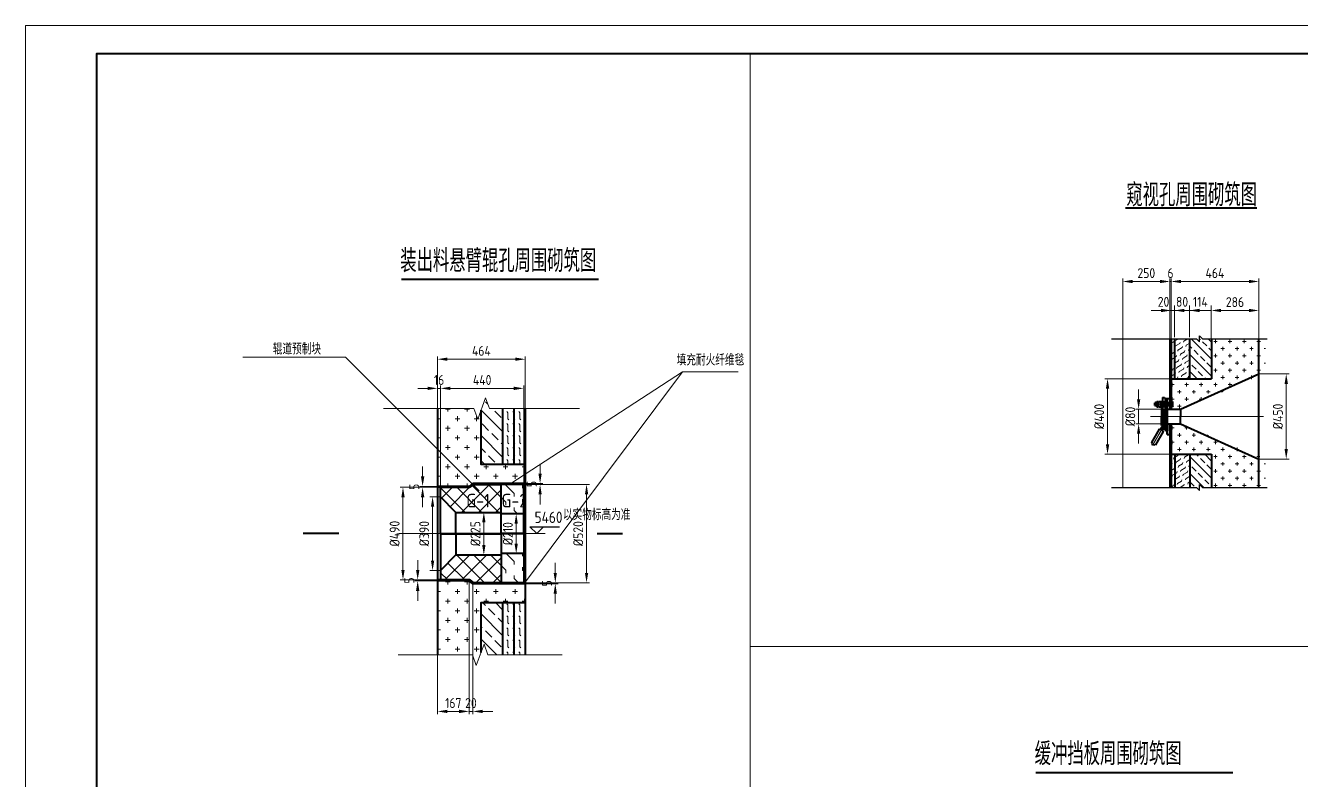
# Model space of a CAD drawing. Header units: millimetres. Extents: x 52110 to 400893, y -153728 to 31997.
# Drawn here: x 319177 to 325928, y -39683 to -35690 of the extents above; entities that cross this region are included whole.
import ezdxf
from ezdxf.enums import TextEntityAlignment as Align

# ---------------------------------------------------------------- set-up
doc = ezdxf.new("R2010")
doc.units = ezdxf.units.MM
doc.header["$LTSCALE"] = 500
doc.linetypes.add('CENTER', pattern=[2, 1.25, -0.25, 0.25, -0.25])
for name, color, linetype, lineweight in [('3中心线层', 1, 'CENTER', 18), ('BIAOZHU', 3, 'Continuous', 25), ('POU', 4, 'Continuous', 20), ('SHI', 7, 'Continuous', 40), ('WEN', 3, 'Continuous', 20), ('XI', 2, 'Continuous', 20), ('ZHONG', 1, 'CENTER', 20)]:
    doc.layers.add(name, color=color, linetype=linetype, lineweight=lineweight)
doc.layers.add('X1', color=4, linetype='Continuous')
doc.styles.add('GB', font='gbenor.shx', dxfattribs={"bigfont": 'gbcbig.shx'})
doc.dimstyles.new('ISO-25$0', dxfattribs={"dimscale": 40, "dimtxt": 3.5, "dimasz": 3.5, "dimexe": 1, "dimexo": 0.2, "dimgap": 1.2, "dimtad": 1, "dimtoh": 1, "dimdec": 1, "dimzin": 9, "dimdsep": 46, "dimtxsty": 'GB', "dimcen": 0, "dimclrd": 3, "dimclre": 3, "dimclrt": 256, "dimadec": 0, "dimazin": 2, "dimtfac": 1, "dimtdec": 1, "dimtix": 1, "dimtmove": 0, "dimatfit": 3, "dimldrblk": 'DOTSMALL', "dimfxl": 0, "dimlwd": -1, "dimlwe": 20, "dimarcsym": 0})
pattern_1 = [(90, (110782.056, -51739.623), (-31.75, 2e-15), [31.75, -31.75]), (135, (110782.056, -51707.873), (-31.7500137, 4e-15), [7.9375, -29.0263, 7.9375, -44.9013])]

# ---------------------------------------------------------------- blocks, each defined once
blk = doc.blocks.new('A$C65571982')
at = {"layer": 'SHI'}
for p, q in [((280, 261), (280, 520)), ((280, 520), (400, 520)), ((400, 261), (400, 520)), ((280, 365), (400, 365)), ((280, 261), (400, 261)), ((280, 259), (400, 259)), ((280, 259), (280, 0)), ((400, 259), (400, 0)), ((280, 155), (400, 155)), ((280, 0), (400, 0))]:
    blk.add_line(p, q, dxfattribs=at)
at = {"layer": 'ZHONG', "color": 1, "ltscale": 0.5}
blk.add_line((167.5, 260), (941.7, 260), dxfattribs=at)
blk = doc.blocks.new('A$C2C8E3458')
at = {"layer": '3中心线层'}
blk.add_line((-145.1, 260), (404.3, 260), dxfattribs=at)
at = {"layer": 'SHI'}
for p, q in [((0, 261), (0, 505)), ((0, 505), (154, 505)), ((154, 505), (174, 520)), ((174, 520), (320, 520)), ((320, 261), (320, 520)), ((80, 372.5), (0, 455)), ((80, 372.5), (320, 372.5)), ((80, 261), (80, 372.5)), ((0, 261), (320, 261)), ((0, 259), (0, 15)), ((0, 259), (320, 259)), ((80, 259), (80, 147.5)), ((320, 259), (320, 0)), ((80, 147.5), (0, 65)), ((80, 147.5), (320, 147.5)), ((0, 15), (154, 15)), ((154, 15), (174, 0)), ((174, 0), (320, 0))]:
    blk.add_line(p, q, dxfattribs=at)
blk = doc.blocks.new('A$C16A5045D')
at = {"layer": 'WEN'}
h = blk.add_hatch(dxfattribs=at)
h.set_pattern_fill('FLEX', color=256, scale=10, angle=45, style=0)
h.paths.add_polyline_path([(232.5, 520), (112.5, 520), (112.5, 365), (232.5, 365)])
h.paths.add_polyline_path([(232.5, 155), (112.5, 155), (112.5, 0), (232.5, 0)])
h = blk.add_hatch(dxfattribs=at)
h.set_pattern_fill('NET', color=256, scale=20, angle=45, style=0)
h.paths.add_polyline_path([(552.5, 452.5), (552.5, 505), (398.5, 505), (378.5, 520), (232.5, 520), (232.5, 372.5), (472.5, 372.5)])
h.paths.add_polyline_path([(472.5, 147.5), (232.5, 147.5), (232.5, 0), (378.5, 0), (398.5, 15), (552.5, 15), (552.5, 67.5)])
at = {"layer": 'SHI'}
blk.add_blockref('A$C65571982', (-167.5, 0), dxfattribs=at)
at = {"layer": 'SHI', "xscale": -1}
blk.add_blockref('A$C2C8E3458', (552.5, 0), dxfattribs=at)
blk = doc.blocks.new('*D564')
at = {"layer": 'Defpoints', "color": 0}
for p in [(321357.2, -37455.1), (321357.2, -37715), (321821.2, -37715)]:
    blk.add_point(p, dxfattribs=at)
at = {"layer": 'WEN', "color": 3, "linetype": 'ByBlock', "lineweight": 20}
for p, q in [((321357.2, -37712), (321357.2, -37440.1)), ((321821.2, -37712), (321821.2, -37440.1))]:
    blk.add_line(p, q, dxfattribs=at)
at = {"layer": 'WEN', "color": 3, "linetype": 'ByBlock'}
blk.add_line((321768.7, -37455.1), (321409.7, -37455.1), dxfattribs=at)
at = {"layer": 'WEN', "color": 3}
for points in [[(321409.7, -37446.3), (321409.7, -37463.8), (321357.2, -37455.1)], [(321768.7, -37446.3), (321768.7, -37463.8), (321821.2, -37455.1)]]:
    blk.add_solid(points, dxfattribs=at)
at = {"layer": 'WEN', "insert": (321589.2, -37410.8), "char_height": 52.5, "attachment_point": 5, "style": 'GB'}
blk.add_mtext('464', dxfattribs=at)
blk = doc.blocks.new('_DotSmall')
at = {"color": 0, "linetype": 'ByBlock', "const_width": 0.5}
blk.add_lwpolyline([(-0.0625, 0, 1), (0.0625, 0, 1)], format="xyb", close=True, dxfattribs=at)
blk = doc.blocks.new('正标高')
at = {"layer": 'BIAOZHU'}
for p, q in [((-2.4, 2.4), (8, 2.4)), ((-2.4, 2.4), (0, 0)), ((2.4, 2.4), (0, 0))]:
    blk.add_line(p, q, dxfattribs=at)
at = {"layer": 'BIAOZHU', "style": 'GB', "flags": 10}
blk.add_attdef('+', (-3.12, 3.76), '', height=4, dxfattribs=at)
at = {"layer": 'BIAOZHU', "style": 'GB'}
blk.add_attdef('1000', (-0.7624, 3.76), '', height=4, dxfattribs=at)
blk = doc.blocks.new('*D568')
at = {"layer": 'Defpoints', "color": 0}
for p in [(321357.2, -37609.2), (321357.2, -38356), (321373.2, -38356)]:
    blk.add_point(p, dxfattribs=at)
at = {"layer": 'WEN', "color": 3, "linetype": 'ByBlock', "lineweight": 20}
for p, q in [((321357.2, -38353), (321357.2, -37594.2)), ((321373.2, -38353), (321373.2, -37594.2))]:
    blk.add_line(p, q, dxfattribs=at)
at = {"layer": 'WEN', "color": 3, "linetype": 'ByBlock'}
for p, q in [((321304.7, -37609.2), (321252.2, -37609.2)), ((321373.2, -37609.2), (321357.2, -37609.2)), ((321425.7, -37609.2), (321478.2, -37609.2))]:
    blk.add_line(p, q, dxfattribs=at)
at = {"layer": 'WEN', "color": 3}
for points in [[(321304.7, -37600.5), (321304.7, -37618), (321357.2, -37609.2)], [(321425.7, -37600.5), (321425.7, -37618), (321373.2, -37609.2)]]:
    blk.add_solid(points, dxfattribs=at)
at = {"layer": 'WEN', "insert": (321365.2, -37565), "char_height": 52.5, "attachment_point": 5, "style": 'GB'}
blk.add_mtext('16', dxfattribs=at)
blk = doc.blocks.new('*D569')
at = {"layer": 'Defpoints', "color": 0}
for p in [(321813.2, -37609.2), (321373.2, -38160.4), (321813.2, -38160.4)]:
    blk.add_point(p, dxfattribs=at)
at = {"layer": 'WEN', "color": 3, "linetype": 'ByBlock', "lineweight": 20}
for p, q in [((321373.2, -38157.4), (321373.2, -37594.2)), ((321813.2, -38157.4), (321813.2, -37594.2))]:
    blk.add_line(p, q, dxfattribs=at)
at = {"layer": 'WEN', "color": 3, "linetype": 'ByBlock'}
blk.add_line((321425.7, -37609.2), (321760.7, -37609.2), dxfattribs=at)
at = {"layer": 'WEN', "color": 3}
for points in [[(321425.7, -37600.5), (321425.7, -37618), (321373.2, -37609.2)], [(321760.7, -37600.5), (321760.7, -37618), (321813.2, -37609.2)]]:
    blk.add_solid(points, dxfattribs=at)
at = {"layer": 'WEN', "insert": (321593.2, -37565), "char_height": 52.5, "attachment_point": 5, "style": 'GB'}
blk.add_mtext('440', dxfattribs=at)
blk = doc.blocks.new('*D570')
at = {"layer": 'Defpoints', "color": 0}
for p in [(321821.2, -38117.7), (321821.2, -38637.7), (322145.5, -38637.7)]:
    blk.add_point(p, dxfattribs=at)
at = {"layer": 'WEN', "color": 3, "linetype": 'ByBlock', "lineweight": 20}
for p, q in [((321824.2, -38117.7), (322160.5, -38117.7)), ((321824.2, -38637.7), (322160.5, -38637.7))]:
    blk.add_line(p, q, dxfattribs=at)
at = {"layer": 'WEN', "color": 3, "linetype": 'ByBlock'}
blk.add_line((322145.5, -38170.2), (322145.5, -38585.2), dxfattribs=at)
at = {"layer": 'WEN', "color": 3}
for points in [[(322136.8, -38170.2), (322154.3, -38170.2), (322145.5, -38117.7)], [(322136.8, -38585.2), (322154.3, -38585.2), (322145.5, -38637.7)]]:
    blk.add_solid(points, dxfattribs=at)
at = {"layer": 'WEN', "insert": (322101.3, -38377.7), "char_height": 52.5, "attachment_point": 5, "rotation": 90, "style": 'GB'}
blk.add_mtext('%%C520', dxfattribs=at)
blk = doc.blocks.new('*D571')
at = {"layer": 'Defpoints', "color": 0}
for p in [(321821.2, -38112.7), (321821.2, -38117.7), (321899.6, -38117.7)]:
    blk.add_point(p, dxfattribs=at)
at = {"layer": 'WEN', "color": 3, "linetype": 'ByBlock'}
for p, q in [((321899.6, -38060.2), (321899.6, -38007.7)), ((321899.6, -38112.7), (321899.6, -38117.7)), ((321899.6, -38170.2), (321899.6, -38222.7))]:
    blk.add_line(p, q, dxfattribs=at)
at = {"layer": 'WEN', "color": 3, "linetype": 'ByBlock', "lineweight": 20}
for p, q in [((321824.2, -38112.7), (321914.6, -38112.7)), ((321824.2, -38117.7), (321914.6, -38117.7))]:
    blk.add_line(p, q, dxfattribs=at)
at = {"layer": 'WEN', "color": 3}
for points in [[(321890.8, -38060.2), (321908.3, -38060.2), (321899.6, -38112.7)], [(321890.8, -38170.2), (321908.3, -38170.2), (321899.6, -38117.7)]]:
    blk.add_solid(points, dxfattribs=at)
at = {"layer": 'WEN', "insert": (321855.3, -38115.2), "char_height": 52.5, "attachment_point": 5, "rotation": 90, "style": 'GB'}
blk.add_mtext('5', dxfattribs=at)
blk = doc.blocks.new('*D572')
at = {"layer": 'Defpoints', "color": 0}
for p in [(321821.2, -38637.7), (321821.2, -38642.7), (321980.1, -38642.7)]:
    blk.add_point(p, dxfattribs=at)
at = {"layer": 'WEN', "color": 3, "linetype": 'ByBlock'}
for p, q in [((321980.1, -38585.2), (321980.1, -38532.7)), ((321980.1, -38637.7), (321980.1, -38642.7)), ((321980.1, -38695.2), (321980.1, -38747.7))]:
    blk.add_line(p, q, dxfattribs=at)
at = {"layer": 'WEN', "color": 3, "linetype": 'ByBlock', "lineweight": 20}
for p, q in [((321824.2, -38637.7), (321995.1, -38637.7)), ((321824.2, -38642.7), (321995.1, -38642.7))]:
    blk.add_line(p, q, dxfattribs=at)
at = {"layer": 'WEN', "color": 3}
for points in [[(321971.3, -38585.2), (321988.8, -38585.2), (321980.1, -38637.7)], [(321971.3, -38695.2), (321988.8, -38695.2), (321980.1, -38642.7)]]:
    blk.add_solid(points, dxfattribs=at)
at = {"layer": 'WEN', "insert": (321935.8, -38640.2), "char_height": 52.5, "attachment_point": 5, "rotation": 90, "style": 'GB'}
blk.add_mtext('5', dxfattribs=at)
blk = doc.blocks.new('*D573')
at = {"layer": 'Defpoints', "color": 0}
for p in [(321373.2, -38132.7), (321174.3, -38622.7), (321373.2, -38622.7)]:
    blk.add_point(p, dxfattribs=at)
at = {"layer": 'WEN', "color": 3, "linetype": 'ByBlock', "lineweight": 20}
for p, q in [((321370.2, -38132.7), (321159.3, -38132.7)), ((321370.2, -38622.7), (321159.3, -38622.7))]:
    blk.add_line(p, q, dxfattribs=at)
at = {"layer": 'WEN', "color": 3, "linetype": 'ByBlock'}
blk.add_line((321174.3, -38185.2), (321174.3, -38570.2), dxfattribs=at)
at = {"layer": 'WEN', "color": 3}
for points in [[(321165.6, -38185.2), (321183.1, -38185.2), (321174.3, -38132.7)], [(321165.6, -38570.2), (321183.1, -38570.2), (321174.3, -38622.7)]]:
    blk.add_solid(points, dxfattribs=at)
at = {"layer": 'WEN', "insert": (321130.1, -38377.7), "char_height": 52.5, "attachment_point": 5, "rotation": 90, "style": 'GB'}
blk.add_mtext('%%C490', dxfattribs=at)
blk = doc.blocks.new('*D574')
at = {"layer": 'Defpoints', "color": 0}
for p in [(321278.3, -38127.7), (321373.2, -38127.7), (321373.2, -38132.7)]:
    blk.add_point(p, dxfattribs=at)
at = {"layer": 'WEN', "color": 3, "linetype": 'ByBlock'}
for p, q in [((321278.3, -38075.2), (321278.3, -38022.7)), ((321278.3, -38132.7), (321278.3, -38127.7)), ((321278.3, -38185.2), (321278.3, -38237.7))]:
    blk.add_line(p, q, dxfattribs=at)
at = {"layer": 'WEN', "color": 3, "linetype": 'ByBlock', "lineweight": 20}
for p, q in [((321370.2, -38127.7), (321263.3, -38127.7)), ((321370.2, -38132.7), (321263.3, -38132.7))]:
    blk.add_line(p, q, dxfattribs=at)
at = {"layer": 'WEN', "color": 3}
for points in [[(321269.6, -38075.2), (321287.1, -38075.2), (321278.3, -38127.7)], [(321269.6, -38185.2), (321287.1, -38185.2), (321278.3, -38132.7)]]:
    blk.add_solid(points, dxfattribs=at)
at = {"layer": 'WEN', "insert": (321234.1, -38130.2), "char_height": 52.5, "attachment_point": 5, "rotation": 90, "style": 'GB'}
blk.add_mtext('5', dxfattribs=at)
blk = doc.blocks.new('*D575')
at = {"layer": 'Defpoints', "color": 0}
for p in [(321252.2, -38627.7), (321373.2, -38622.7), (321373.2, -38627.7)]:
    blk.add_point(p, dxfattribs=at)
at = {"layer": 'WEN', "color": 3, "linetype": 'ByBlock'}
for p, q in [((321252.2, -38570.2), (321252.2, -38517.7)), ((321252.2, -38622.7), (321252.2, -38627.7)), ((321252.2, -38680.2), (321252.2, -38732.7))]:
    blk.add_line(p, q, dxfattribs=at)
at = {"layer": 'WEN', "color": 3, "linetype": 'ByBlock', "lineweight": 20}
for p, q in [((321370.2, -38622.7), (321237.2, -38622.7)), ((321370.2, -38627.7), (321237.2, -38627.7))]:
    blk.add_line(p, q, dxfattribs=at)
at = {"layer": 'WEN', "color": 3}
for points in [[(321243.5, -38570.2), (321261, -38570.2), (321252.2, -38622.7)], [(321243.5, -38680.2), (321261, -38680.2), (321252.2, -38627.7)]]:
    blk.add_solid(points, dxfattribs=at)
at = {"layer": 'WEN', "insert": (321208, -38625.2), "char_height": 52.5, "attachment_point": 5, "rotation": 90, "style": 'GB'}
blk.add_mtext('5', dxfattribs=at)
blk = doc.blocks.new('*D579')
at = {"layer": 'Defpoints', "color": 0}
for p in [(325237.8, -37044), (325237.8, -37347), (325701.8, -37347)]:
    blk.add_point(p, dxfattribs=at)
at = {"layer": 'WEN', "color": 3, "linetype": 'ByBlock', "lineweight": 20}
for p, q in [((325237.8, -37344), (325237.8, -37029)), ((325701.8, -37344), (325701.8, -37029))]:
    blk.add_line(p, q, dxfattribs=at)
at = {"layer": 'WEN', "color": 3, "linetype": 'ByBlock'}
blk.add_line((325649.3, -37044), (325290.3, -37044), dxfattribs=at)
at = {"layer": 'WEN', "color": 3}
for points in [[(325290.3, -37035.2), (325290.3, -37052.7), (325237.8, -37044)], [(325649.3, -37035.2), (325649.3, -37052.7), (325701.8, -37044)]]:
    blk.add_solid(points, dxfattribs=at)
at = {"layer": 'WEN', "insert": (325469.8, -36999.7), "char_height": 52.5, "attachment_point": 5, "style": 'GB'}
blk.add_mtext('464', dxfattribs=at)
blk = doc.blocks.new('*D580')
at = {"layer": 'Defpoints', "color": 0}
for p in [(325231.8, -37044), (325231.8, -37347), (325237.8, -37347)]:
    blk.add_point(p, dxfattribs=at)
at = {"layer": 'WEN', "color": 3, "linetype": 'ByBlock'}
for p, q in [((325179.3, -37044), (325126.8, -37044)), ((325237.8, -37044), (325231.8, -37044)), ((325290.3, -37044), (325342.8, -37044))]:
    blk.add_line(p, q, dxfattribs=at)
at = {"layer": 'WEN', "color": 3, "linetype": 'ByBlock', "lineweight": 20}
for p, q in [((325231.8, -37344), (325231.8, -37029)), ((325237.8, -37344), (325237.8, -37029))]:
    blk.add_line(p, q, dxfattribs=at)
at = {"layer": 'WEN', "color": 3}
for points in [[(325179.3, -37035.2), (325179.3, -37052.7), (325231.8, -37044)], [(325290.3, -37035.2), (325290.3, -37052.7), (325237.8, -37044)]]:
    blk.add_solid(points, dxfattribs=at)
at = {"layer": 'WEN', "insert": (325234.8, -36999.7), "char_height": 52.5, "attachment_point": 5, "style": 'GB'}
blk.add_mtext('6', dxfattribs=at)
blk = doc.blocks.new('*D581')
at = {"layer": 'Defpoints', "color": 0}
for p in [(324981.8, -37044), (325231.8, -37328.2), (324981.8, -37347)]:
    blk.add_point(p, dxfattribs=at)
at = {"layer": 'WEN', "color": 3, "linetype": 'ByBlock', "lineweight": 20}
for p, q in [((324981.8, -37344), (324981.8, -37029)), ((325231.8, -37325.2), (325231.8, -37029))]:
    blk.add_line(p, q, dxfattribs=at)
at = {"layer": 'WEN', "color": 3, "linetype": 'ByBlock'}
blk.add_line((325179.3, -37044), (325034.3, -37044), dxfattribs=at)
at = {"layer": 'WEN', "color": 3}
for points in [[(325034.3, -37035.2), (325034.3, -37052.7), (324981.8, -37044)], [(325179.3, -37035.2), (325179.3, -37052.7), (325231.8, -37044)]]:
    blk.add_solid(points, dxfattribs=at)
at = {"layer": 'WEN', "insert": (325106.8, -36999.7), "char_height": 52.5, "attachment_point": 5, "style": 'GB'}
blk.add_mtext('250', dxfattribs=at)
blk = doc.blocks.new('*D582')
at = {"layer": 'Defpoints', "color": 0}
for p in [(325216.8, -37719.5), (325066.2, -37796.5), (325216.8, -37796.5)]:
    blk.add_point(p, dxfattribs=at)
at = {"layer": 'WEN', "color": 3, "linetype": 'ByBlock'}
for p, q in [((325066.2, -37667), (325066.2, -37614.5)), ((325066.2, -37719.5), (325066.2, -37796.5)), ((325066.2, -37849), (325066.2, -37901.5))]:
    blk.add_line(p, q, dxfattribs=at)
at = {"layer": 'WEN', "color": 3, "linetype": 'ByBlock', "lineweight": 20}
for p, q in [((325213.8, -37719.5), (325051.2, -37719.5)), ((325213.8, -37796.5), (325051.2, -37796.5))]:
    blk.add_line(p, q, dxfattribs=at)
at = {"layer": 'WEN', "color": 3}
for points in [[(325057.5, -37667), (325075, -37667), (325066.2, -37719.5)], [(325057.5, -37849), (325075, -37849), (325066.2, -37796.5)]]:
    blk.add_solid(points, dxfattribs=at)
at = {"layer": 'WEN', "insert": (325022, -37758), "char_height": 52.5, "attachment_point": 5, "rotation": 90, "style": 'GB'}
blk.add_mtext('%%C80', dxfattribs=at)
blk = doc.blocks.new('*D583')
at = {"layer": 'Defpoints', "color": 0}
for p in [(325237.8, -37558), (324901.6, -37958), (325237.8, -37958)]:
    blk.add_point(p, dxfattribs=at)
at = {"layer": 'WEN', "color": 3, "linetype": 'ByBlock', "lineweight": 20}
for p, q in [((325234.8, -37558), (324886.6, -37558)), ((325234.8, -37958), (324886.6, -37958))]:
    blk.add_line(p, q, dxfattribs=at)
at = {"layer": 'WEN', "color": 3, "linetype": 'ByBlock'}
blk.add_line((324901.6, -37610.5), (324901.6, -37905.5), dxfattribs=at)
at = {"layer": 'WEN', "color": 3}
for points in [[(324892.9, -37610.5), (324910.4, -37610.5), (324901.6, -37558)], [(324892.9, -37905.5), (324910.4, -37905.5), (324901.6, -37958)]]:
    blk.add_solid(points, dxfattribs=at)
at = {"layer": 'WEN', "insert": (324857.4, -37758), "char_height": 52.5, "attachment_point": 5, "rotation": 90, "style": 'GB'}
blk.add_mtext('%%C400', dxfattribs=at)
blk = doc.blocks.new('*D584')
at = {"layer": 'Defpoints', "color": 0}
for p in [(325701.8, -37533), (325701.8, -37983), (325847, -37983)]:
    blk.add_point(p, dxfattribs=at)
at = {"layer": 'WEN', "color": 3, "linetype": 'ByBlock', "lineweight": 20}
for p, q in [((325704.8, -37533), (325862, -37533)), ((325704.8, -37983), (325862, -37983))]:
    blk.add_line(p, q, dxfattribs=at)
at = {"layer": 'WEN', "color": 3, "linetype": 'ByBlock'}
blk.add_line((325847, -37585.5), (325847, -37930.5), dxfattribs=at)
at = {"layer": 'WEN', "color": 3}
for points in [[(325838.3, -37585.5), (325855.8, -37585.5), (325847, -37533)], [(325838.3, -37930.5), (325855.8, -37930.5), (325847, -37983)]]:
    blk.add_solid(points, dxfattribs=at)
at = {"layer": 'WEN', "insert": (325802.8, -37758), "char_height": 52.5, "attachment_point": 5, "rotation": 90, "style": 'GB'}
blk.add_mtext('%%C450', dxfattribs=at)
blk = doc.blocks.new('*D590')
at = {"layer": 'Defpoints', "color": 0}
for p in [(325449.8, -37197.3), (325449.8, -37356.8), (325701.8, -37356.8)]:
    blk.add_point(p, dxfattribs=at)
at = {"layer": 'WEN', "color": 3, "linetype": 'ByBlock', "lineweight": 20}
for p, q in [((325449.8, -37353.8), (325449.8, -37182.3)), ((325701.8, -37353.8), (325701.8, -37182.3))]:
    blk.add_line(p, q, dxfattribs=at)
at = {"layer": 'WEN', "color": 3, "linetype": 'ByBlock'}
blk.add_line((325649.3, -37197.3), (325502.3, -37197.3), dxfattribs=at)
at = {"layer": 'WEN', "color": 3}
for points in [[(325502.3, -37188.6), (325502.3, -37206.1), (325449.8, -37197.3)], [(325649.3, -37188.6), (325649.3, -37206.1), (325701.8, -37197.3)]]:
    blk.add_solid(points, dxfattribs=at)
at = {"layer": 'WEN', "insert": (325575.8, -37153.1), "char_height": 52.5, "attachment_point": 5, "style": 'GB'}
blk.add_mtext('286', dxfattribs=at)
blk = doc.blocks.new('*D1042')
at = {"layer": 'Defpoints', "color": 0}
for p in [(321357.2, -38627.7), (321523.9, -38627.7), (321523.9, -39318)]:
    blk.add_point(p, dxfattribs=at)
at = {"layer": 'WEN', "color": 3, "linetype": 'ByBlock', "lineweight": 20}
for p, q in [((321357.2, -38630.7), (321357.2, -39333)), ((321523.9, -38630.7), (321523.9, -39333))]:
    blk.add_line(p, q, dxfattribs=at)
at = {"layer": 'WEN', "color": 3, "linetype": 'ByBlock'}
blk.add_line((321409.7, -39318), (321471.4, -39318), dxfattribs=at)
at = {"layer": 'WEN', "color": 3}
for points in [[(321409.7, -39309.2), (321409.7, -39326.7), (321357.2, -39318)], [(321471.4, -39309.2), (321471.4, -39326.7), (321523.9, -39318)]]:
    blk.add_solid(points, dxfattribs=at)
at = {"layer": 'WEN', "insert": (321440.5, -39273.7), "char_height": 52.5, "attachment_point": 5, "style": 'GB'}
blk.add_mtext('167', dxfattribs=at)
blk = doc.blocks.new('*D1043')
at = {"layer": 'Defpoints', "color": 0}
for p in [(321523.9, -38627.7), (321543.9, -38642.7), (321543.9, -39318)]:
    blk.add_point(p, dxfattribs=at)
at = {"layer": 'WEN', "color": 3, "linetype": 'ByBlock', "lineweight": 20}
for p, q in [((321523.9, -38630.7), (321523.9, -39333)), ((321543.9, -38645.7), (321543.9, -39333))]:
    blk.add_line(p, q, dxfattribs=at)
at = {"layer": 'WEN', "color": 3, "linetype": 'ByBlock'}
for p, q in [((321471.4, -39318), (321418.9, -39318)), ((321523.9, -39318), (321543.9, -39318)), ((321596.4, -39318), (321648.9, -39318))]:
    blk.add_line(p, q, dxfattribs=at)
at = {"layer": 'WEN', "color": 3}
for points in [[(321471.4, -39309.2), (321471.4, -39326.7), (321523.9, -39318)], [(321596.4, -39309.2), (321596.4, -39326.7), (321543.9, -39318)]]:
    blk.add_solid(points, dxfattribs=at)
at = {"layer": 'WEN', "insert": (321533.9, -39273.7), "char_height": 52.5, "attachment_point": 5, "style": 'GB'}
blk.add_mtext('20', dxfattribs=at)
blk = doc.blocks.new('*D1047')
at = {"layer": 'Defpoints', "color": 0}
for p in [(321373.2, -38182.7), (321331, -38572.7), (321373.2, -38572.7)]:
    blk.add_point(p, dxfattribs=at)
at = {"layer": 'WEN', "color": 3, "linetype": 'ByBlock', "lineweight": 20}
for p, q in [((321370.2, -38182.7), (321316, -38182.7)), ((321370.2, -38572.7), (321316, -38572.7))]:
    blk.add_line(p, q, dxfattribs=at)
at = {"layer": 'WEN', "color": 3, "linetype": 'ByBlock'}
blk.add_line((321331, -38235.2), (321331, -38520.2), dxfattribs=at)
at = {"layer": 'WEN', "color": 3}
for points in [[(321322.2, -38235.2), (321339.7, -38235.2), (321331, -38182.7)], [(321322.2, -38520.2), (321339.7, -38520.2), (321331, -38572.7)]]:
    blk.add_solid(points, dxfattribs=at)
at = {"layer": 'WEN', "insert": (321286.7, -38377.7), "char_height": 52.5, "attachment_point": 5, "rotation": 90, "style": 'GB'}
blk.add_mtext('%%C390', dxfattribs=at)
blk = doc.blocks.new('*D1048')
at = {"layer": 'Defpoints', "color": 0}
for p in [(321604.9, -38265.2), (321602.1, -38490.2), (321604.9, -38490.2)]:
    blk.add_point(p, dxfattribs=at)
at = {"layer": 'WEN', "color": 3, "linetype": 'ByBlock', "lineweight": 20}
for p, q in [((321601.9, -38265.2), (321587.1, -38265.2)), ((321601.9, -38490.2), (321587.1, -38490.2))]:
    blk.add_line(p, q, dxfattribs=at)
at = {"layer": 'WEN', "color": 3, "linetype": 'ByBlock'}
blk.add_line((321602.1, -38317.7), (321602.1, -38437.7), dxfattribs=at)
at = {"layer": 'WEN', "color": 3}
for points in [[(321593.3, -38317.7), (321610.8, -38317.7), (321602.1, -38265.2)], [(321593.3, -38437.7), (321610.8, -38437.7), (321602.1, -38490.2)]]:
    blk.add_solid(points, dxfattribs=at)
at = {"layer": 'WEN', "insert": (321557.8, -38377.7), "char_height": 52.5, "attachment_point": 5, "rotation": 90, "style": 'GB'}
blk.add_mtext('%%C225', dxfattribs=at)
blk = doc.blocks.new('*D1049')
at = {"layer": 'Defpoints', "color": 0}
for p in [(321776.2, -38272.7), (321773.3, -38482.7), (321776.2, -38482.7)]:
    blk.add_point(p, dxfattribs=at)
at = {"layer": 'WEN', "color": 3, "linetype": 'ByBlock', "lineweight": 20}
for p, q in [((321773.2, -38272.7), (321758.3, -38272.7)), ((321773.2, -38482.7), (321758.3, -38482.7))]:
    blk.add_line(p, q, dxfattribs=at)
at = {"layer": 'WEN', "color": 3, "linetype": 'ByBlock'}
blk.add_line((321773.3, -38325.2), (321773.3, -38430.2), dxfattribs=at)
at = {"layer": 'WEN', "color": 3}
for points in [[(321764.6, -38325.2), (321782.1, -38325.2), (321773.3, -38272.7)], [(321764.6, -38430.2), (321782.1, -38430.2), (321773.3, -38482.7)]]:
    blk.add_solid(points, dxfattribs=at)
at = {"layer": 'WEN', "insert": (321729.1, -38377.7), "char_height": 52.5, "attachment_point": 5, "rotation": 90, "style": 'GB'}
blk.add_mtext('%%C210', dxfattribs=at)

msp = doc.modelspace()

# ---------------------------------------------------------------- hatches: boundary and pattern name
at = {"layer": 'POU'}
h = msp.add_hatch(dxfattribs=at)
h.set_pattern_fill('CROSS', color=256, scale=6, style=0)
h.set_pattern_definition([(0, (293344.776, -45399.985), (38.1, 38.1), [19.05, -57.15]), (90, (293354.3, -45409.51), (-38.1, 38.1), [19.05, -57.15])])
h.paths.add_polyline_path([(325737.78564, -37983.04425), (325287.78564, -37796.54425), (325237.78564, -37796.54425), (325237.78564, -37958.04425), (325451.78564, -37958.04425), (325451.78564, -38133.06626), (325737.78564, -38133.06626)])
h.paths.add_polyline_path([(325287.78564, -37719.54425), (325737.78564, -37533.04425), (325737.78564, -37346.95075), (325451.78564, -37346.95075), (325451.78564, -37558.04425), (325237.78564, -37558.04425), (325237.78564, -37679.18784), (325245.78564, -37679.18784), (325247.78564, -37682.65194), (325247.78564, -37703.43655), (325245.78564, -37706.90065), (325237.78564, -37706.90065), (325237.78564, -37719.54425)])
h = msp.add_hatch(dxfattribs=at)
h.set_pattern_fill('FLEX', color=256, scale=4, angle=30, style=0)
h.set_pattern_definition([(30, (293344.776, -45399.985), (-12.7, 21.997045), [25.4, -25.4]), (75, (293366.773, -45387.285), (-12.700005, 21.997055), [6.35, -23.22104, 6.35, -35.92104])])
h.paths.add_polyline_path([(325257.78564, -37346.95075), (325237.78564, -37346.95075), (325237.78564, -37558.04425), (325257.78564, -37558.04425)])
h.paths.add_polyline_path([(325257.78564, -37558.04425), (325337.78564, -37558.04425), (325337.78564, -37346.95075), (325257.78564, -37346.95075)])
h.paths.add_polyline_path([(325257.78564, -38133.06626), (325337.78564, -38133.06626), (325337.78564, -37958.04425), (325257.78564, -37958.04425)])
h.paths.add_polyline_path([(325257.78564, -37958.04425), (325237.78564, -37958.04425), (325237.78564, -38133.06626), (325257.78564, -38133.06626)])
h = msp.add_hatch(dxfattribs=at)
h.set_pattern_fill('ANSI33', color=256, scale=10, angle=90, style=0)
h.set_pattern_definition([(135, (293344.776, -45399.985), (-44.90128, -44.90128), []), (135, (293344.776, -45355.084), (-44.90128, -44.90128), [31.75, -15.875])])
h.paths.add_polyline_path([(325337.78564, -37558.04425), (325451.78564, -37558.04425), (325451.78564, -37346.95075), (325404.11033, -37346.95075), (325388.58925, -37331.42967), (325388.58925, -37362.51835), (325373.02165, -37346.95075), (325337.78564, -37346.95075)])
h.paths.add_polyline_path([(325337.78564, -38133.06626), (325373.02165, -38133.06626), (325388.58925, -38148.63386), (325388.58925, -38117.54518), (325404.11033, -38133.06626), (325451.78564, -38133.06626), (325451.78564, -37958.04425), (325337.78564, -37958.04425)])
at = {"layer": 'WEN'}
h = msp.add_hatch(dxfattribs=at)
h.set_pattern_fill('ANSI33', color=256, scale=15, angle=90, style=0)
h.set_pattern_definition([(135, (110782.06, -51739.62), (-67.35192, -67.35192), []), (135, (110782.06, -51672.27), (-67.35192, -67.35192), [47.625, -23.8125])])
h.paths.add_polyline_path([(321701.21418, -37714.97472), (321631.46021, -37714.97472), (321610.939, -37658.59316), (321587.21418, -37723.77657), (321587.21418, -38012.72368), (321701.21418, -38012.72368)])
h.paths.add_polyline_path([(321701.21418, -38742.72368), (321587.21418, -38742.72368), (321587.21418, -39006.84679), (321603.23407, -38962.83249), (321623.75528, -39019.21405), (321701.21418, -39019.21405)])
h = msp.add_hatch(dxfattribs=at)
h.set_pattern_fill('CROSS', color=256, scale=8, style=0)
h.set_pattern_definition([(0, (110782.056, -51739.623), (50.8, 50.8), [25.4, -76.2]), (90, (110794.756, -51752.323), (-50.8, 50.8), [25.4, -76.2])])
h.paths.add_polyline_path([(321587.21418, -37723.77657), (321569.89658, -37771.35628), (321549.37537, -37714.97472), (321357.21418, -37714.97472), (321357.21418, -38127.72368), (321523.88085, -38127.72368), (321543.88085, -38112.72368), (321745.72496, -38112.72368), (321821.21418, -38063.5578), (321821.21418, -38012.72368), (321587.21418, -38012.72368)])
h.paths.add_polyline_path([(321587.21418, -38742.72368), (321821.21418, -38742.72368), (321821.21418, -38642.72368), (321543.88085, -38642.72368), (321523.88085, -38627.72368), (321357.21418, -38627.72368), (321357.21418, -39019.21405), (321541.67045, -39019.21405), (321562.19166, -39075.5956), (321587.21418, -39006.84679)])
h = msp.add_hatch(dxfattribs=at)
h.set_pattern_fill('FLEX', color=256, scale=5, angle=90, style=0)
h.set_pattern_definition(pattern_1)
h.paths.add_polyline_path([(321761.21418, -37714.97472), (321701.21418, -37714.97472), (321701.21418, -38012.72368), (321761.21418, -38012.72368)])
h = msp.add_hatch(dxfattribs=at)
h.set_pattern_fill('FLEX', color=256, scale=5, angle=90, style=0)
h.set_pattern_definition(pattern_1)
h.paths.add_polyline_path([(321821.21418, -37714.97472), (321761.21418, -37714.97472), (321761.21418, -38012.72368), (321821.21418, -38012.72368)])
h = msp.add_hatch(dxfattribs=at)
h.set_pattern_fill('FLEX', color=256, scale=5, angle=90, style=0)
h.set_pattern_definition(pattern_1)
h.paths.add_polyline_path([(321547.21418, -38637.72368), (321527.21418, -38622.72368), (321357.21418, -38622.72368), (321357.21418, -38627.72368), (321523.88085, -38627.72368), (321543.88085, -38642.72368), (321821.21418, -38642.72368), (321821.21418, -38637.72368)])
h.paths.add_polyline_path([(321821.21418, -38112.72368), (321543.88085, -38112.72368), (321523.88085, -38127.72368), (321357.21418, -38127.72368), (321357.21418, -38132.72368), (321527.21418, -38132.72368), (321547.21418, -38117.72368), (321821.21418, -38117.72368)])
h = msp.add_hatch(dxfattribs=at)
h.set_pattern_fill('FLEX', color=256, scale=5, angle=90, style=0)
h.set_pattern_definition(pattern_1)
h.paths.add_polyline_path([(321761.21418, -38742.72368), (321701.21418, -38742.72368), (321701.21418, -39019.21405), (321761.21418, -39019.21405)])
h = msp.add_hatch(dxfattribs=at)
h.set_pattern_fill('FLEX', color=256, scale=5, angle=90, style=0)
h.set_pattern_definition(pattern_1)
h.paths.add_polyline_path([(321821.21418, -38742.72368), (321761.21418, -38742.72368), (321761.21418, -39019.21405), (321821.21418, -39019.21405)])

# ---------------------------------------------------------------- linework, layer by layer
at = {"layer": 'BIAOZHU', "color": 3, "linetype": 'ByBlock', "lineweight": 20}
for p, q in [((325255.78564, -37338.09688), (325255.78564, -37170.31002)), ((325255.78564, -37319.34688), (325255.78564, -37170.31002)), ((325335.78564, -37338.09688), (325335.78564, -37170.31002)), ((325335.78564, -37338.09688), (325335.78564, -37170.31002)), ((325449.78564, -37338.09688), (325449.78564, -37170.31002)), ((325185.28564, -37197.31002), (325132.78564, -37197.31002)), ((325203.28564, -37197.31002), (325150.78564, -37197.31002)), ((325283.28564, -37197.31002), (325230.78564, -37197.31002)), ((325255.78564, -37197.31002), (325237.78564, -37197.31002)), ((325335.78564, -37197.31002), (325255.78564, -37197.31002)), ((325308.28564, -37197.31002), (325360.78564, -37197.31002)), ((325449.78564, -37197.31002), (325335.78564, -37197.31002)), ((325388.28564, -37197.31002), (325440.78564, -37197.31002)), ((325502.28564, -37197.31002), (325554.78564, -37197.31002))]:
    msp.add_line(p, q, dxfattribs=at)
at = {"layer": 'BIAOZHU', "color": 3}
for points in [[(325185.28564, -37188.56002), (325185.28564, -37206.06002), (325237.78564, -37197.31002)], [(325308.28564, -37188.56002), (325308.28564, -37206.06002), (325255.78564, -37197.31002)], [(325388.28564, -37188.56002), (325388.28564, -37206.06002), (325335.78564, -37197.31002)], [(325502.28564, -37188.56002), (325502.28564, -37206.06002), (325449.78564, -37197.31002)]]:
    msp.add_solid(points, dxfattribs=at)
at = {"layer": 'SHI'}
for p, q in [((324996.93427, -36655.11217), (325691.99932, -36655.11217)), ((321166.64895, -37032.57349), (322207.83983, -37032.57349)), ((325231.78564, -37346.95075), (325231.78564, -37685.04425)), ((325237.78564, -37346.95075), (325237.78564, -37719.54425)), ((325257.78564, -37558.04425), (325257.78564, -37346.95075)), ((325337.78564, -37558.04425), (325337.78564, -37346.95075)), ((325451.78564, -37346.95075), (325451.78564, -37558.04425)), ((325701.78564, -38133.06626), (325701.78564, -37346.95075)), ((325237.78564, -37558.04425), (325451.78564, -37558.04425)), ((325287.78564, -37719.54425), (325701.78564, -37533.04425)), ((325192.78564, -37658.04425), (325192.78564, -37680.54425)), ((325192.78564, -37658.04425), (325202.78564, -37658.04425)), ((325202.78564, -37658.04425), (325202.78564, -37663.04425)), ((325202.78564, -37663.04425), (325206.28564, -37663.04425)), ((325206.28564, -37663.04425), (325206.28564, -37680.54425)), ((325208.78564, -37663.04425), (325208.78564, -37680.54425)), ((325208.78564, -37663.04425), (325216.78564, -37663.04425)), ((325208.78564, -37663.04425), (325212.28564, -37663.04425)), ((325216.78564, -37663.04425), (325216.78564, -37685.04425)), ((325216.78564, -37663.04425), (325216.78564, -37685.04425)), ((325216.78564, -37663.04425), (325231.78564, -37663.04425)), ((325231.78564, -37663.04425), (325231.78564, -37685.04425)), ((321357.21418, -37714.97472), (321357.21418, -38377.72368)), ((321701.21418, -37714.97472), (321701.21418, -38012.72368)), ((321761.21418, -37714.97472), (321761.21418, -38012.72368)), ((321821.21418, -37714.97472), (321821.21418, -38377.72368)), ((325153.38586, -37685.04425), (325152.28586, -37686.14425)), ((325152.28586, -37699.94425), (325152.28586, -37686.14425)), ((325152.28586, -37699.94425), (325153.38586, -37701.04425)), ((325160.1095, -37685.04425), (325153.38586, -37685.04425)), ((325160.1095, -37701.04425), (325153.38586, -37701.04425)), ((325160.1095, -37682.65194), (325162.1095, -37679.18784)), ((325160.1095, -37682.65194), (325160.1095, -37703.43655)), ((325160.1095, -37703.43655), (325162.1095, -37706.90065)), ((325162.1095, -37679.18784), (325168.88564, -37679.18784)), ((325162.1095, -37706.90065), (325168.88564, -37706.90065)), ((325170.88564, -37682.65194), (325168.88564, -37679.18784)), ((325170.88564, -37703.43655), (325168.88564, -37706.90065)), ((325170.88564, -37682.65194), (325172.88564, -37679.18784)), ((325170.88564, -37682.65194), (325170.88564, -37703.43655)), ((325170.88564, -37703.43655), (325172.88564, -37706.90065)), ((325172.88564, -37679.18784), (325183.78564, -37679.18784)), ((325172.88564, -37706.90065), (325183.78564, -37706.90065)), ((325185.78564, -37682.65194), (325183.78564, -37679.18784)), ((325185.78564, -37703.43655), (325183.78564, -37706.90065)), ((325185.78564, -37708.04425), (325185.78564, -37678.04425)), ((325185.78564, -37678.04425), (325188.78564, -37678.04425)), ((325185.78564, -37682.65194), (325185.78564, -37703.43655)), ((325185.78564, -37708.04425), (325188.78564, -37708.04425)), ((325187.78564, -37711.04425), (325192.78564, -37711.04425)), ((325187.78564, -37711.04425), (325187.78564, -37758.04425)), ((325188.78564, -37708.04425), (325188.78564, -37678.04425)), ((325188.78564, -37678.54425), (325192.78564, -37678.54425)), ((325188.78564, -37678.54425), (325188.78564, -37707.54425)), ((325237.78564, -37685.04425), (325188.78564, -37685.04425)), ((325237.78564, -37701.04425), (325188.78564, -37701.04425)), ((325188.78564, -37707.54425), (325192.78564, -37707.54425)), ((325192.78564, -37680.54425), (325216.78564, -37680.54425)), ((325192.78564, -37705.54425), (325216.78564, -37705.54425)), ((325192.78564, -37705.54425), (325192.78564, -37808.04425)), ((325192.78564, -37711.04425), (325192.78564, -37758.04425)), ((325202.78564, -37723.04425), (325206.28564, -37723.04425)), ((325202.78564, -37723.04425), (325202.78564, -37808.04425)), ((325206.28564, -37705.54425), (325206.28564, -37723.04425)), ((325208.78564, -37705.54425), (325208.78564, -37808.04425)), ((325208.78564, -37705.54425), (325208.78564, -37833.04425)), ((325216.78564, -37680.54425), (325216.78564, -37685.04425)), ((325216.78564, -37701.04425), (325216.78564, -37705.54425)), ((325216.78564, -37701.04425), (325216.78564, -37833.04425)), ((325216.78564, -37719.54425), (325287.78564, -37719.54425)), ((325231.78564, -37701.04425), (325231.78564, -37719.54425)), ((325231.78564, -37701.04425), (325231.78564, -37719.54425)), ((325231.78564, -37701.79425), (325231.78564, -37719.54425)), ((325237.78564, -37706.90065), (325237.78564, -37679.18784)), ((325245.78564, -37679.18784), (325237.78564, -37679.18784)), ((325237.78564, -37701.04425), (325237.78564, -37685.04425)), ((325245.78564, -37706.90065), (325237.78564, -37706.90065)), ((325247.78564, -37682.65194), (325245.78564, -37679.18784)), ((325247.78564, -37703.43655), (325245.78564, -37706.90065)), ((325247.78564, -37703.43655), (325247.78564, -37682.65194)), ((325287.78564, -37719.54425), (325287.78564, -37758.04425)), ((325187.78564, -37805.04425), (325187.78564, -37758.04425)), ((325192.78564, -37805.04425), (325192.78564, -37758.04425)), ((325216.78564, -37853.04425), (325216.78564, -37758.04425)), ((325216.78564, -37796.54425), (325287.78564, -37796.54425)), ((325231.78564, -37853.04425), (325231.78564, -37796.54425)), ((325231.78564, -37796.54425), (325231.78564, -38133.06626)), ((325237.78564, -37796.54425), (325237.78564, -38133.06626)), ((325287.78564, -37796.54425), (325287.78564, -37758.04425)), ((325287.78564, -37796.54425), (325701.78564, -37983.04425)), ((325174.21032, -37825.48559), (325134.21032, -37894.76762)), ((325195.86096, -37837.98559), (325155.86096, -37907.26762)), ((325174.21032, -37825.48559), (325175.50936, -37826.23559)), ((325177.25936, -37823.2045), (325175.50936, -37826.23559)), ((325177.25936, -37823.2045), (325186.78564, -37828.7045)), ((325188.32154, -37814.04425), (325181.58949, -37825.7045)), ((325196.31192, -37834.2045), (325186.78564, -37828.7045)), ((325187.78564, -37805.04425), (325192.78564, -37805.04425)), ((325188.32154, -37814.04425), (325195.24974, -37826.04425)), ((325208.78564, -37814.04425), (325188.32154, -37814.04425)), ((325195.24974, -37826.04425), (325191.98179, -37831.7045)), ((325202.78564, -37808.04425), (325192.78564, -37808.04425)), ((325196.31192, -37834.2045), (325194.56192, -37837.23559)), ((325195.86096, -37837.98559), (325194.56192, -37837.23559)), ((325208.78564, -37826.04425), (325195.24974, -37826.04425)), ((325216.78564, -37833.04425), (325208.78564, -37833.04425)), ((325216.78564, -37853.04425), (325231.78564, -37853.04425)), ((325135.50936, -37895.51762), (325133.75936, -37898.54871)), ((325133.75936, -37898.54871), (325138.08949, -37901.04871)), ((325134.21032, -37894.76762), (325135.50936, -37895.51762)), ((325138.08949, -37901.04871), (325136.58949, -37903.64679)), ((325136.58949, -37903.64679), (325141.78564, -37906.64679)), ((325146.98179, -37909.64679), (325141.78564, -37906.64679)), ((325148.48179, -37907.04871), (325146.98179, -37909.64679)), ((325152.81192, -37909.54871), (325148.48179, -37907.04871)), ((325154.56192, -37906.51762), (325152.81192, -37909.54871)), ((325155.86096, -37907.26762), (325154.56192, -37906.51762)), ((325237.78564, -37958.04425), (325451.78564, -37958.04425)), ((325257.78564, -37958.04425), (325257.78564, -38133.06626)), ((325337.78564, -37958.04425), (325337.78564, -38133.06626)), ((325451.78564, -37958.04425), (325451.78564, -38133.06626)), ((321357.21418, -38377.72368), (321357.21418, -39019.21405)), ((321821.21418, -38377.72368), (321821.21418, -39019.21405)), ((321701.21418, -38742.72368), (321701.21418, -39019.21405)), ((321761.21418, -38742.72368), (321761.21418, -39019.21405)), ((324522.66058, -39640.28848), (325563.85145, -39640.28848))]:
    msp.add_line(p, q, dxfattribs=at)
msp.add_lwpolyline([(319552.4915, -44450.15327), (331642.4915, -44450.15327), (331642.4915, -35840.15327), (319552.4915, -35840.15327)], close=True, dxfattribs=at)
for points in [[(321821.21418, -38012.72368), (321587.21418, -38012.72368), (321587.21418, -37723.77657)], [(321821.21418, -38112.72368), (321543.88085, -38112.72368), (321523.88085, -38127.72368), (321357.21418, -38127.72368)], [(321821.21418, -38117.72368), (321547.21418, -38117.72368), (321527.21418, -38132.72368), (321357.21418, -38132.72368)], [(321821.21418, -38637.72368), (321547.21418, -38637.72368), (321527.21418, -38622.72368), (321357.21418, -38622.72368)], [(321821.21418, -38642.72368), (321543.88085, -38642.72368), (321523.88085, -38627.72368), (321357.21418, -38627.72368)], [(321587.21418, -39006.84679), (321587.21418, -38742.72368), (321821.21418, -38742.72368)]]:
    msp.add_lwpolyline(points, dxfattribs=at)
at = {"layer": 'WEN'}
for p, q in [((323010.2301, -35840.15327), (323010.2301, -44450.15327)), ((324981.78564, -37346.95075), (324981.78564, -38133.06626)), ((320327.56387, -37444.55244), (320870.64007, -37444.55244)), ((321577.1179, -38151.03027), (320870.64007, -37444.55244)), ((321745.72496, -38112.72368), (322653.82479, -37521.28132)), ((322653.82479, -37521.28132), (321816.57197, -38639.55059)), ((322653.82479, -37521.28132), (322948.00691, -37521.28132)), ((323010.2301, -38974.80168), (331642.4915, -38974.80168))]:
    msp.add_line(p, q, dxfattribs=at)
at = {"layer": 'WEN', "lineweight": 40}
for p, q in [((320834.23758, -38377.72368), (320645.8792, -38377.72368)), ((322201.45509, -38377.72368), (322335.27458, -38377.72368))]:
    msp.add_line(p, q, dxfattribs=at)
at = {"layer": 'WEN'}
for points in [[(322108.70624, -37714.97472), (321631.46021, -37714.97472), (321610.939, -37658.59316), (321569.89658, -37771.35628), (321549.37537, -37714.97472), (321072.12933, -37714.97472)], [(322016.15464, -39019.21405), (321623.75528, -39019.21405), (321603.23407, -38962.83249), (321562.19166, -39075.5956), (321541.67045, -39019.21405), (321149.27109, -39019.21405)]]:
    msp.add_lwpolyline(points, dxfattribs=at)
at = {"layer": 'X1'}
for p, q in [((324922.80905, -37346.95075), (325373.02165, -37346.95075)), ((325373.02165, -37346.95075), (325388.58925, -37362.51835)), ((325388.58925, -37362.51835), (325388.58925, -37331.42967)), ((325388.58925, -37331.42967), (325404.11033, -37346.95075)), ((325404.11033, -37346.95075), (325745.86092, -37346.95075)), ((324922.80905, -38133.06626), (325373.02165, -38133.06626)), ((325373.02165, -38133.06626), (325388.58925, -38148.63386)), ((325388.58925, -38148.63386), (325388.58925, -38117.54518)), ((325388.58925, -38117.54518), (325404.11033, -38133.06626)), ((325404.11033, -38133.06626), (325745.86092, -38133.06626))]:
    msp.add_line(p, q, dxfattribs=at)
at = {"layer": 'XI'}
msp.add_lwpolyline([(319177.4915, -44600.15327), (331792.4915, -44600.15327), (331792.4915, -35690.15327), (319177.4915, -35690.15327)], close=True, dxfattribs=at)
at = {"layer": 'ZHONG', "color": 1}
for p, q in [((325245.78564, -37693.04425), (325149.28586, -37693.04425)), ((325182.78564, -37693.04425), (325191.78564, -37693.04425)), ((325186.59045, -37693.04425), (325237.78564, -37693.04425)), ((325186.68197, -37693.04425), (325223.41981, -37693.04425)), ((325190.68197, -37693.04425), (325232.41981, -37693.04425)), ((325195.8617, -37693.04425), (325238.59953, -37693.04425)), ((325205.8617, -37693.04425), (325248.59953, -37693.04425)), ((325727.46701, -37758.04425), (325128.09284, -37758.04425)), ((325191.78564, -37820.04425), (325141.18679, -37907.68403)), ((325222.80181, -37820.04425), (325191.78564, -37820.04425))]:
    msp.add_line(p, q, dxfattribs=at)

# ---------------------------------------------------------------- block references
at = {"layer": 'SHI', "xscale": -1}
msp.add_blockref('A$C16A5045D', (321925.71615, -38637.72373), dxfattribs=at)
at = {"layer": 'SHI'}
ref = msp.add_blockref('正标高', (321882.08127, -38377.72368), dxfattribs=dict(at, xscale=15, yscale=15, zscale=15))
ref.add_attrib('1000', '5460', (321870.64527, -38321.32368), dxfattribs={"layer": 'BIAOZHU', "height": 60, "style": 'GB'})

# ---------------------------------------------------------------- texts
at = {"layer": 'BIAOZHU', "char_height": 52.5, "attachment_point": 5, "style": 'GB'}
for s, insert in [('20', (325197.87253, -37151.56002)), ('80', (325295.78564, -37151.56002)), ('114', (325392.78564, -37151.56002))]:
    msp.add_mtext(s, dxfattribs=dict(at, insert=insert))
at = {"layer": 'WEN', "style": 'GB'}
for s, height, p in [('窥视孔周围砌筑图', 120, (325346.76684, -36580.11217)), ('辊道预制块', 60, (320613.07752, -37397.02695)), ('填充耐火纤维毯', 60, (322800.91585, -37455.44813)), ('G-1', 72, (321571.97134, -38203.14056)), ('G-2', 72, (321763.61887, -38203.14056))]:
    msp.add_text(s, height=height, dxfattribs=at).set_placement(p, align=Align.MIDDLE)
for s, height, p in [('装出料悬臂辊孔周围砌筑图', 120, (321159.95197, -36994.45466)), ('以实物标高为准', 60, (322020.68755, -38306.87424)), ('缓冲挡板周围砌筑图', 120, (324515.96359, -39602.16965))]:
    msp.add_text(s, height=height, dxfattribs=at).set_placement(p)

# ---------------------------------------------------------------- dimensions: what is measured, and where the dimension line sits
at = {"layer": 'WEN'}
for base, p1, p2, override, picture, middle in [((324981.78564, -37043.98786), (325231.78564, -37328.20075), (324981.78564, -37346.95075), {"dimscale": 15, "dimatfit": 0, "dimfxl": 1.25}, '*D581', (325106.78564, -36999.73786)), ((325231.78564, -37043.98786), (325237.78564, -37346.95075), (325231.78564, -37346.95075), {"dimscale": 15, "dimatfit": 0, "dimfxl": 1.25}, '*D580', (325234.78564, -36999.73786)), ((325237.78564, -37043.98786), (325701.78564, -37346.95075), (325237.78564, -37346.95075), {"dimscale": 15, "dimatfit": 0, "dimfxl": 1.25}, '*D579', (325469.78564, -36999.73786)), ((321357.21418, -37609.22691), (321373.21418, -38355.99067), (321357.21418, -38355.99067), {"dimscale": 15, "dimatfit": 0, "dimfxl": 1.25}, '*D568', (321365.21418, -37564.97691)), ((321813.2472, -37609.22691), (321373.21418, -38160.38388), (321813.2472, -38160.38388), {"dimscale": 15, "dimatfit": 0, "dimfxl": 1.25}, '*D569', (321593.23069, -37564.97691)), ((321523.88085, -39317.95501), (321357.21418, -38627.72368), (321523.88085, -38627.72368), {"dimscale": 15, "dimdec": 0, "dimatfit": 0, "dimfxl": 1.25}, '*D1042', (321440.54751, -39273.70501)), ((321543.88085, -39317.95501), (321523.88085, -38627.72368), (321543.88085, -38642.72368), {"dimscale": 15, "dimatfit": 0, "dimfxl": 1.25}, '*D1043', (321533.88085, -39273.70501))]:
    dim = msp.add_linear_dim(base=base, p1=p1, p2=p2, dimstyle='ISO-25$0', override=override, dxfattribs=at)
    dim.commit()
    dim.dimension.update_dxf_attribs({"geometry": picture, "text_midpoint": middle})
for base, p1, p2, angle, text, picture, middle in [((325449.78564, -37197.31002), (325701.78564, -37356.84688), (325449.78564, -37356.84688), 180, '286', '*D590', (325575.78564, -37153.06002)), ((324901.62915, -37958.04425), (325237.78564, -37558.04425), (325237.78564, -37958.04425), 90, '%%C<>', '*D583', (324857.37915, -37758.04425)), ((325847.01957, -37983.04425), (325701.78564, -37533.04425), (325701.78564, -37983.04425), 90, '%%C450', '*D584', (325802.76957, -37758.04425)), ((325066.21078, -37796.54425), (325216.78564, -37719.54425), (325216.78564, -37796.54425), 90, '%%C80', '*D582', (325021.96078, -37758.04425)), ((321174.32355, -38622.72368), (321373.21418, -38132.72368), (321373.21418, -38622.72368), 90, '%%C<>', '*D573', (321130.07355, -38377.72368)), ((322145.52345, -38637.72368), (321821.21418, -38117.72368), (321821.21418, -38637.72368), 90, '%%C<>', '*D570', (322101.27345, -38377.72368)), ((321330.97342, -38572.72368), (321373.21418, -38182.72368), (321373.21418, -38572.72368), 90, '%%C<>', '*D1047', (321286.72342, -38377.72368)), ((321602.0839, -38490.22368), (321604.85916, -38265.22368), (321604.85916, -38490.22368), 90, '%%C<>', '*D1048', (321557.8339, -38377.72368)), ((321773.31817, -38482.72368), (321776.24053, -38272.72368), (321776.24053, -38482.72368), 90, '%%C<>', '*D1049', (321729.06817, -38377.72368))]:
    dim = msp.add_linear_dim(base=base, p1=p1, p2=p2, angle=angle, text=text, dimstyle='ISO-25$0', override={"dimscale": 15, "dimatfit": 0, "dimfxl": 1.25}, dxfattribs=at)
    dim.commit()
    dim.dimension.update_dxf_attribs({"geometry": picture, "text_midpoint": middle})
for base, p1, p2, angle, picture, middle in [((321357.21418, -37455.09672), (321821.21418, -37714.97472), (321357.21418, -37714.97472), 180, '*D564', (321589.21418, -37410.84672)), ((321278.30909, -38127.72368), (321373.21418, -38132.72368), (321373.21418, -38127.72368), 90, '*D574', (321234.05909, -38130.22368)), ((321899.56885, -38117.72368), (321821.21418, -38112.72368), (321821.21418, -38117.72368), 90, '*D571', (321855.31885, -38115.22368)), ((321252.23289, -38627.72368), (321373.21418, -38622.72368), (321373.21418, -38627.72368), 90, '*D575', (321207.98289, -38625.22368)), ((321980.09738, -38642.72368), (321821.21418, -38637.72368), (321821.21418, -38642.72368), 90, '*D572', (321935.84738, -38640.22368))]:
    dim = msp.add_linear_dim(base=base, p1=p1, p2=p2, angle=angle, dimstyle='ISO-25$0', override={"dimscale": 15, "dimatfit": 0, "dimfxl": 1.25}, dxfattribs=at)
    dim.commit()
    dim.dimension.update_dxf_attribs({"geometry": picture, "text_midpoint": middle})

doc.saveas('drawing.dxf')
